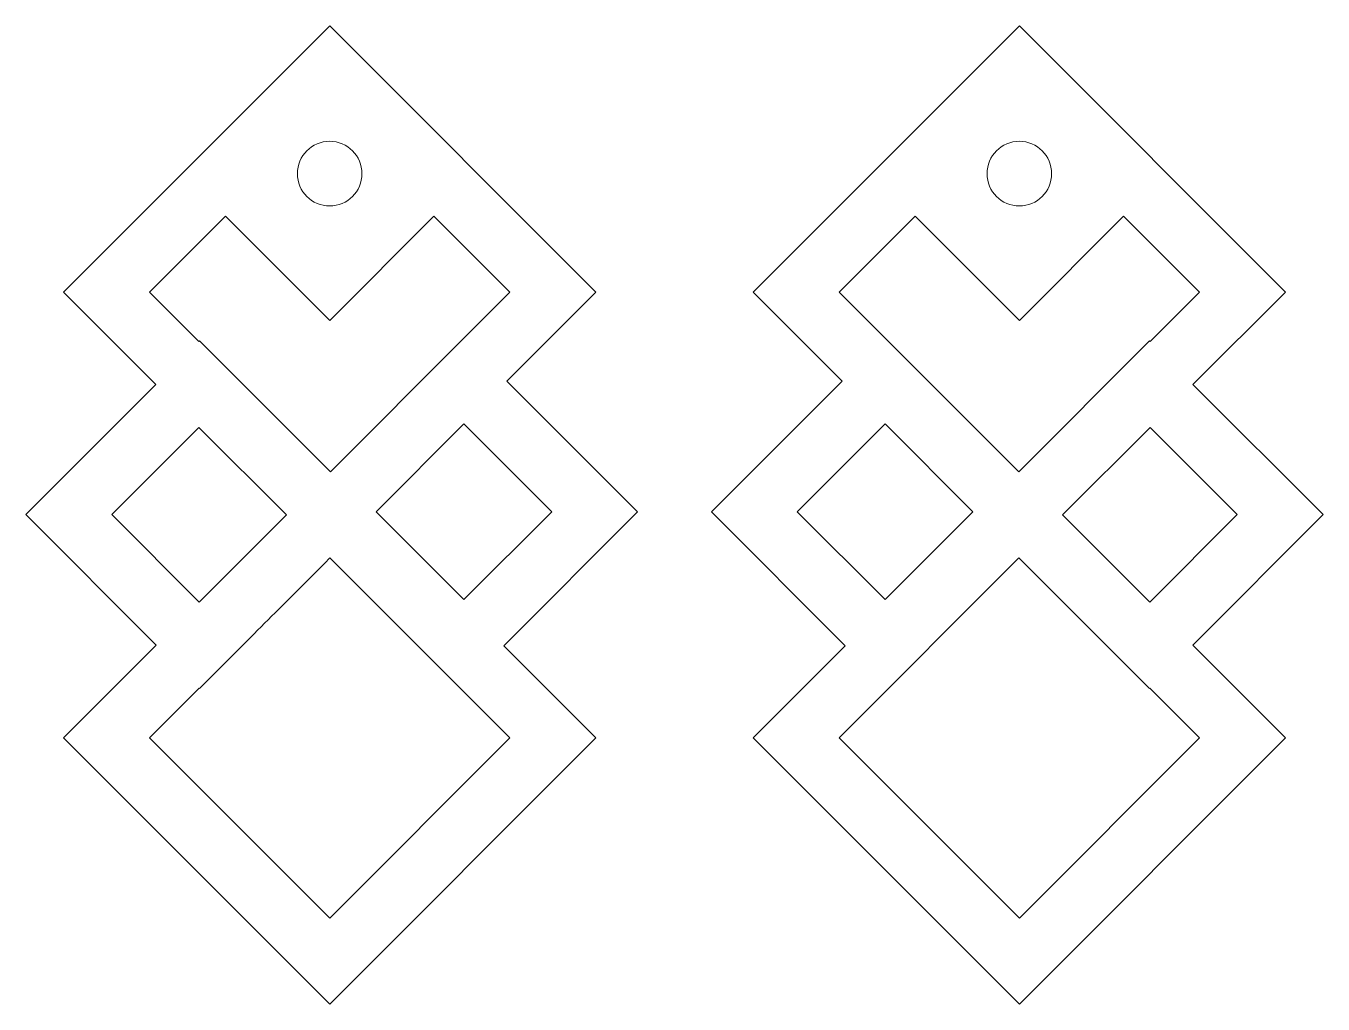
# Model space of a CAD drawing. Header units: inches. Extents: x 57 to 228, y 7 to 136.
import ezdxf

# ---------------------------------------------------------------- set-up
doc = ezdxf.new("R2010")
doc.units = ezdxf.units.IN
doc.header["$MEASUREMENT"] = 0
doc.layers.add('_U+0421_U+043B_U+043E_U+0439 1', color=7, linetype='Continuous')

msp = doc.modelspace()

# ---------------------------------------------------------------- linework, layer by layer
at = {"layer": '_U+0421_U+043B_U+043E_U+0439 1', "color": 1, "lineweight": 9, "true_color": 0xff0000}
for points in [[(137.64, 72.3), (120.43, 89.51), (132.13, 101.22), (97.09, 136.26), (62.05, 101.22), (74.22, 89.04), (57.1, 71.92), (74.26, 54.75), (62.05, 42.53), (97.09, 7.49), (132.13, 42.53), (120, 54.66), (137.64, 72.3)], [(164.98, 54.66), (152.85, 42.53), (187.9, 7.49), (222.94, 42.53), (210.72, 54.75), (227.89, 71.92), (210.76, 89.04), (222.94, 101.22), (187.9, 136.26), (152.85, 101.22), (164.56, 89.51), (147.35, 72.3), (164.98, 54.66)], [(73.36, 101.22), (83.36, 111.21), (97.09, 97.48), (110.82, 111.21), (120.82, 101.22), (114.77, 95.17), (114.77, 95.17), (97.18, 77.58), (79.96, 94.79), (79.88, 94.7), (73.36, 101.22)], [(205.11, 94.7), (205.02, 94.79), (187.81, 77.58), (170.21, 95.17), (170.21, 95.17), (164.17, 101.22), (174.16, 111.21), (187.9, 97.48), (201.63, 111.21), (211.63, 101.22), (205.11, 94.7)], [(126.32, 72.3), (114.77, 60.75), (103.22, 72.3), (114.77, 83.86), (126.32, 72.3)], [(170.21, 83.86), (181.77, 72.3), (170.21, 60.75), (158.66, 72.3), (170.21, 83.86)], [(68.41, 71.92), (79.88, 83.39), (91.39, 71.88), (79.92, 60.41), (68.41, 71.92)], [(205.06, 60.41), (193.6, 71.88), (205.11, 83.39), (216.57, 71.92), (205.06, 60.41)]]:
    msp.add_lwpolyline(points, dxfattribs=at)
for points, knots in [([(97.09, 121.07), (99.44, 121.07), (101.34, 119.16), (101.34, 116.81), (101.34, 114.47), (99.44, 112.56), (97.09, 112.56), (94.74, 112.56), (92.84, 114.47), (92.84, 116.81), (92.84, 119.16), (94.74, 121.07), (97.09, 121.07)], [0, 0, 0, 0, 1, 1, 1, 2, 2, 2, 3, 3, 3, 4, 4, 4, 4]), ([(192.15, 116.81), (192.15, 114.47), (190.24, 112.56), (187.9, 112.56), (185.55, 112.56), (183.64, 114.47), (183.64, 116.81), (183.64, 119.16), (185.55, 121.07), (187.9, 121.07), (190.24, 121.07), (192.15, 119.16), (192.15, 116.81)], [0, 0, 0, 0, 1, 1, 1, 2, 2, 2, 3, 3, 3, 4, 4, 4, 4]), ([(120.82, 42.53), (120.82, 42.53), (97.09, 18.81), (97.09, 18.81), (97.09, 18.81), (73.36, 42.53), (73.36, 42.53), (73.36, 42.53), (79.92, 49.1), (79.92, 49.1), (79.92, 49.1), (79.96, 49.05), (79.96, 49.05), (87.3, 56.39), (89.74, 58.83), (97.13, 66.22), (97.13, 66.22), (120.82, 42.53), (120.82, 42.53)], [0, 0, 0, 0, 1, 1, 1, 2, 2, 2, 3, 3, 3, 4, 4, 4, 5, 5, 5, 6, 6, 6, 6]), ([(187.85, 66.22), (195.24, 58.83), (197.68, 56.39), (205.02, 49.05), (205.02, 49.05), (205.06, 49.1), (205.06, 49.1), (205.06, 49.1), (211.62, 42.53), (211.62, 42.53), (211.62, 42.53), (187.9, 18.81), (187.9, 18.81), (187.9, 18.81), (164.17, 42.53), (164.17, 42.53), (164.17, 42.53), (187.85, 66.22), (187.85, 66.22)], [0, 0, 0, 0, 1, 1, 1, 2, 2, 2, 3, 3, 3, 4, 4, 4, 5, 5, 5, 6, 6, 6, 6])]:
    msp.add_open_spline(points, degree=3, knots=knots, dxfattribs=at)

doc.saveas('drawing.dxf')
